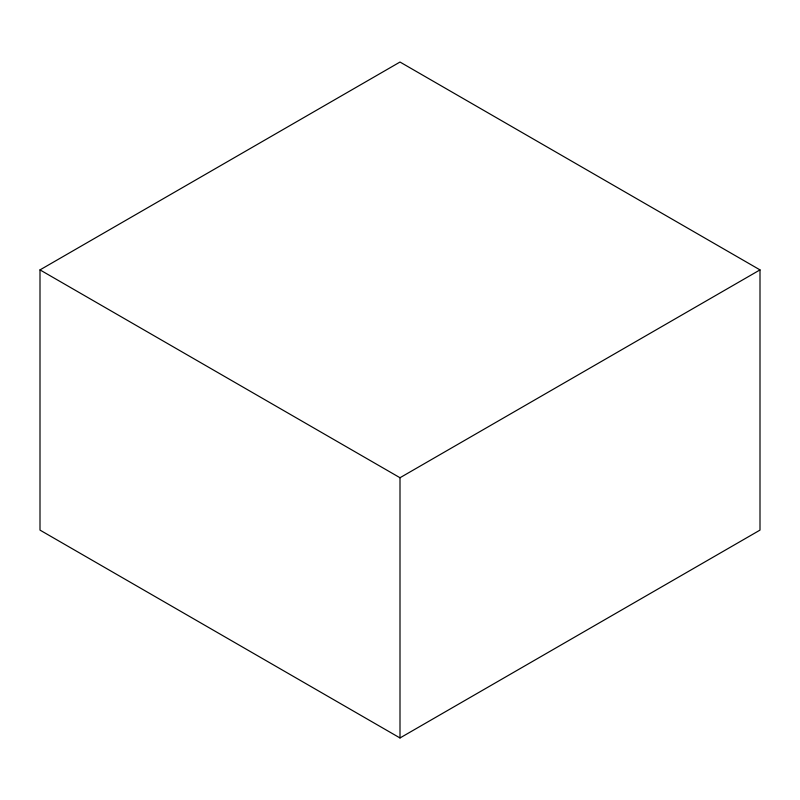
<?xml version="1.0" encoding="UTF-8"?>
<svg xmlns="http://www.w3.org/2000/svg" width="800" height="800" viewBox="0 0 800 800"><rect width="100%" height="100%" fill="white"/><g stroke="black" fill="none" stroke-linecap="round" stroke-linejoin="round"><path stroke-width="1.2" d="M40 269.89L400 62.04L760 269.89L760 530.11L400 737.96L40 530.11L40 269.89L400 477.73L760 269.89M400 477.73L400 737.96"/></g></svg>
